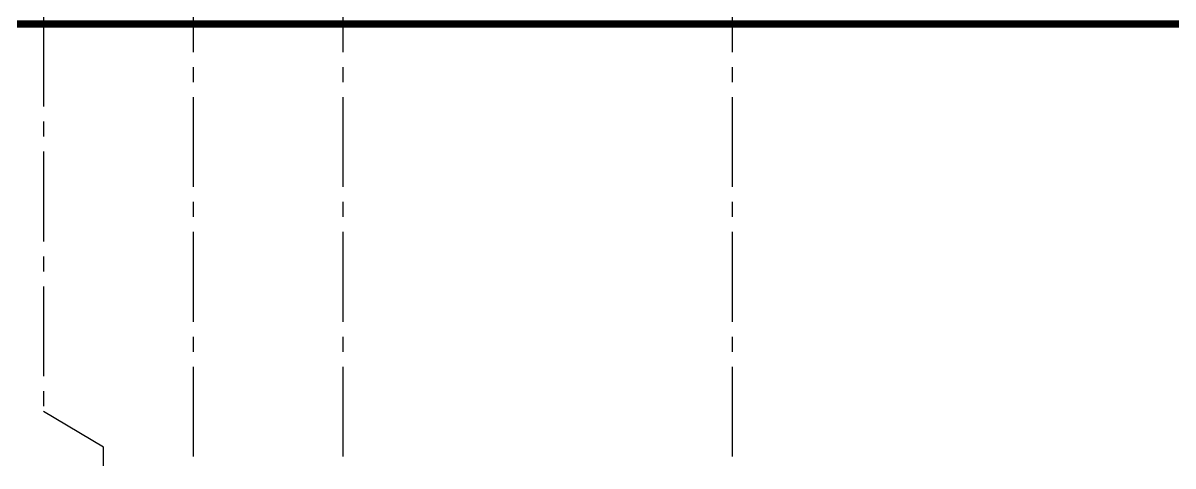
# Model space of a CAD drawing. Header units: inches. Extents: x 30000 to 34048, y 0 to 3165.
# Drawn here: x 30835.8 to 31296.6, y 632.2 to 809.6 of the extents above; entities that cross this region are included whole.
import ezdxf

# ---------------------------------------------------------------- set-up
doc = ezdxf.new("R2010")
doc.units = ezdxf.units.IN
doc.header["$LTSCALE"] = 48
doc.header["$MEASUREMENT"] = 0
for name, pattern in [('CENTER2', [1.125, 0.75, -0.125, 0.125, -0.125]), ('HIDDEN', [0.375, 0.25, -0.125]), ('PHANTOM2', [1.25, 0.625, -0.125, 0.125, -0.125, 0.125, -0.125])]:
    doc.linetypes.add(name, pattern=pattern)
for name, color, linetype in [('_0_Objects', 8, 'Continuous'), ('A-Grid(3-32)', 8, 'CENTER2'), ('A-Site-Property', 8, 'PHANTOM2')]:
    doc.layers.add(name, color=color, linetype=linetype)

# ---------------------------------------------------------------- blocks, each defined once
blk = doc.blocks.new('5TH FLOOR - STRUCTURAL GRID')
at = {"layer": 'A-Grid(3-32)'}
for p, q in [((8888.5, -13426.01), (8888.5, -15409.77)), ((8948.5, -13426.01), (8948.5, -15409.77)), ((9104.5, -13426.01), (9104.5, -15409.77)), ((8828.5, -13447.85), (8828.5, -15387.92))]:
    blk.add_line(p, q, dxfattribs=at)
blk.add_lwpolyline([(8852.58, -15409.77), (8852.58, -15402.25), (8828.5, -15387.92)], dxfattribs=at)

msp = doc.modelspace()

# ---------------------------------------------------------------- linework, layer by layer
at = {"layer": 'A-Site-Property', "const_width": 3}
msp.add_lwpolyline([(30860, 809.26, 0.000391), (30716, 809.14, 0.00127), (30248, 807.22), (30248, 1672.12), (30248, 2571.99), (33651.75, 1937.56, 0.002707), (33800, 1910.76), (33800, 809.26), (30860, 809.26)], format="xyb", dxfattribs=at)

# ---------------------------------------------------------------- block references
at = {"layer": '_0_Objects', "linetype": 'HIDDEN'}
msp.add_blockref('5TH FLOOR - STRUCTURAL GRID', (22015.5, 16042.01), dxfattribs=at)

doc.saveas('drawing.dxf')
